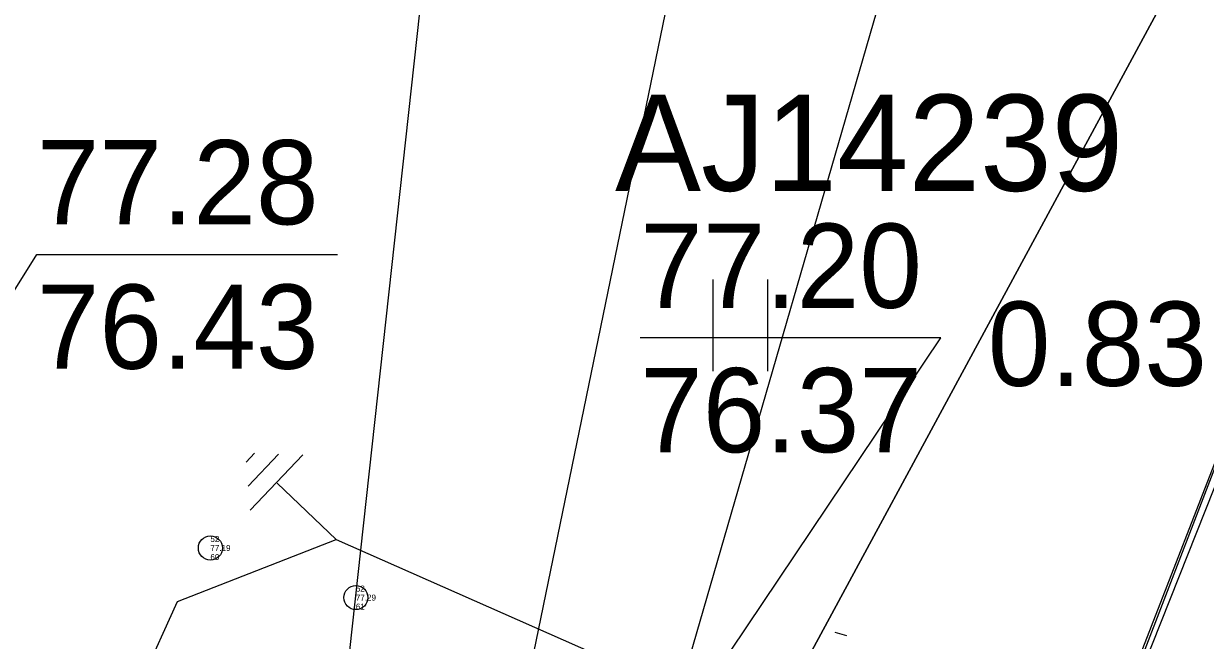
# Model space of a CAD drawing. Extents: x 617743 to 628354, y 6509002 to 6513492.
# Drawn here: x 627344.54 to 627354.37, y 6512506.88 to 6512512.01 of the extents above; entities that cross this region are included whole.
import ezdxf

# ---------------------------------------------------------------- set-up
doc = ezdxf.new("R2010")
doc.units = 0
for name, color, linetype in [('ABIJOONIS', 7, 'Continuous'), ('HALJASTUS', 7, 'Continuous'), ('KOORDPUNKT', 7, 'Continuous'), ('KPOHULIIN', 7, 'Continuous'), ('Level 55', 7, 'Continuous'), ('MOOTKOOD', 7, 'Continuous'), ('MOOTKORG-EH2000', 7, 'Continuous'), ('MOOTMPUNKT', 7, 'Continuous'), ('MOOTNR', 7, 'Continuous'), ('MPKAABEL', 7, 'Continuous'), ('PIIR', 7, 'Continuous'), ('POST', 7, 'Continuous'), ('RAJATIS', 7, 'Continuous')]:
    doc.layers.add(name, color=color, linetype=linetype)

msp = doc.modelspace()

# ---------------------------------------------------------------- linework, layer by layer
at = {"layer": 'ABIJOONIS'}
for points in [[(627333.2542, 6512534.9689), (627358.2584, 6512534.9689), (627349.2156, 6512503.7587)], [(627329.0215, 6512532.2676), (627354.0257, 6512532.2676), (627348.744, 6512506.591)], [(627324.7008, 6512529.153), (627349.7049, 6512529.153), (627347.0662, 6512505.0822)]]:
    msp.add_lwpolyline(points, dxfattribs=at)
at = {"layer": 'HALJASTUS'}
for p, q in [((627350.2725, 6512509.8806), (627350.2725, 6512509.1194)), ((627350.7275, 6512509.8806), (627350.7275, 6512509.1194))]:
    msp.add_line(p, q, dxfattribs=at)
at = {"layer": 'KOORDPUNKT'}
for points in [[(627342.031, 6512505.891), (627344.6536, 6512510.0895), (627347.1536, 6512510.0895)], [(627349.883, 6512505.991), (627352.1687, 6512509.3955), (627349.6687, 6512509.3955)]]:
    msp.add_lwpolyline(points, dxfattribs=at)
at = {"layer": 'KPOHULIIN'}
for points in [[(627493.08, 6512868.619), (627444.43, 6512742.261), (627398.388, 6512621.781), (627352.3, 6512502.826)], [(627492.777, 6512868.413), (627444.215, 6512742.226), (627398.176, 6512621.986), (627352.434, 6512503.093)]]:
    msp.add_lwpolyline(points, dxfattribs=at)
at = {"layer": 'Level 55'}
for p, q in [((627346.097, 6512507.65), (627346.097, 6512507.65)), ((627347.306, 6512507.238), (627347.306, 6512507.238))]:
    msp.add_line(p, q, dxfattribs=at)
at = {"layer": 'MOOTMPUNKT'}
for centre in [(627346.097, 6512507.65), (627347.306, 6512507.238)]:
    msp.add_circle(centre, 0.1, dxfattribs=at)
at = {"layer": 'MPKAABEL'}
for points in [[(627346.3942, 6512508.3643), (627346.4632, 6512508.4367)], [(627346.4105, 6512508.1638), (627346.6642, 6512508.4303)], [(627346.4268, 6512507.9633), (627346.8652, 6512508.4239)], [(627347.1432, 6512507.7203), (627346.652, 6512508.1879)], [(627347.6681, 6512503.6602), (627346.8583, 6512501.8319), (627344.9045, 6512502.7391), (627344.3702, 6512503.9937), (627345.8243, 6512507.2063), (627347.1432, 6512507.7203), (627351.0592, 6512505.9889), (627351.5665, 6512504.643), (627350.1461, 6512501.4642), (627348.7935, 6512500.9366), (627346.9225, 6512501.8023), (627347.7321, 6512503.6319)], [(627351.2876, 6512506.9498), (627351.3836, 6512506.9218)]]:
    msp.add_lwpolyline(points, dxfattribs=at)
at = {"layer": 'PIIR'}
for points in [[(627385.91, 6512582), (627374.41, 6512549.91), (627348.41, 6512501.83), (627354.3, 6512499.87), (627351.89, 6512492.63), (627345.83, 6512494.72), (627327.12, 6512476.76), (627321.9, 6512460.39), (627317.31, 6512448.27), (627341.34, 6512439.84), (627337.04, 6512429.7), (627331.41, 6512414.38), (627328.82, 6512406.29), (627327.03, 6512403.8), (627347.12, 6512390.76), (627349.85, 6512394.58), (627372.52, 6512426.35), (627394.38, 6512516.03), (627407.09, 6512518.26), (627428.54, 6512567.26)], [(627265.83, 6512452.8), (627269.51, 6512432.81), (627328.82, 6512406.29), (627331.41, 6512414.38), (627337.04, 6512429.7), (627341.34, 6512439.84), (627317.31, 6512448.27), (627321.9, 6512460.39), (627327.12, 6512476.76), (627345.83, 6512494.72), (627348.41, 6512501.83), (627374.41, 6512549.91), (627355.24, 6512557.04), (627316.2, 6512571.08), (627306.95, 6512575.26), (627296.84, 6512545.6), (627294.64, 6512538.97), (627284.47, 6512509.23)]]:
    msp.add_lwpolyline(points, close=True, dxfattribs=at)
at = {"layer": 'POST'}
msp.add_line((627355.004, 6512509.575), (627352.434, 6512503.093), dxfattribs=at)

# ---------------------------------------------------------------- texts
at = {"layer": 'KOORDPUNKT'}
for s, p in [('77.28', (627344.6536, 6512510.3395)), ('77.20', (627349.6687, 6512509.6455)), ('76.43', (627344.6536, 6512509.1395)), ('0.83', (627352.5582, 6512508.9974)), ('76.37', (627349.6687, 6512508.4455))]:
    msp.add_text(s, height=0.7, dxfattribs=at).set_placement(p)
at = {"layer": 'MOOTKOOD'}
for p in [(627346.097, 6512507.7), (627347.306, 6512507.288)]:
    msp.add_text('52', height=0.05, dxfattribs=at).set_placement(p)
at = {"layer": 'MOOTKORG-EH2000'}
for s, p in [('77.19', (627346.097, 6512507.625)), ('77.29', (627347.306, 6512507.213))]:
    msp.add_text(s, height=0.05, dxfattribs=at).set_placement(p)
at = {"layer": 'MOOTNR'}
for s, p in [('60', (627346.097, 6512507.55)), ('61', (627347.306, 6512507.138))]:
    msp.add_text(s, height=0.05, dxfattribs=at).set_placement(p)
at = {"layer": 'RAJATIS'}
msp.add_text('AJ14239 ', height=0.8, rotation=359.99605, dxfattribs=at).set_placement((627349.4608, 6512510.6177))

doc.saveas('drawing.dxf')
